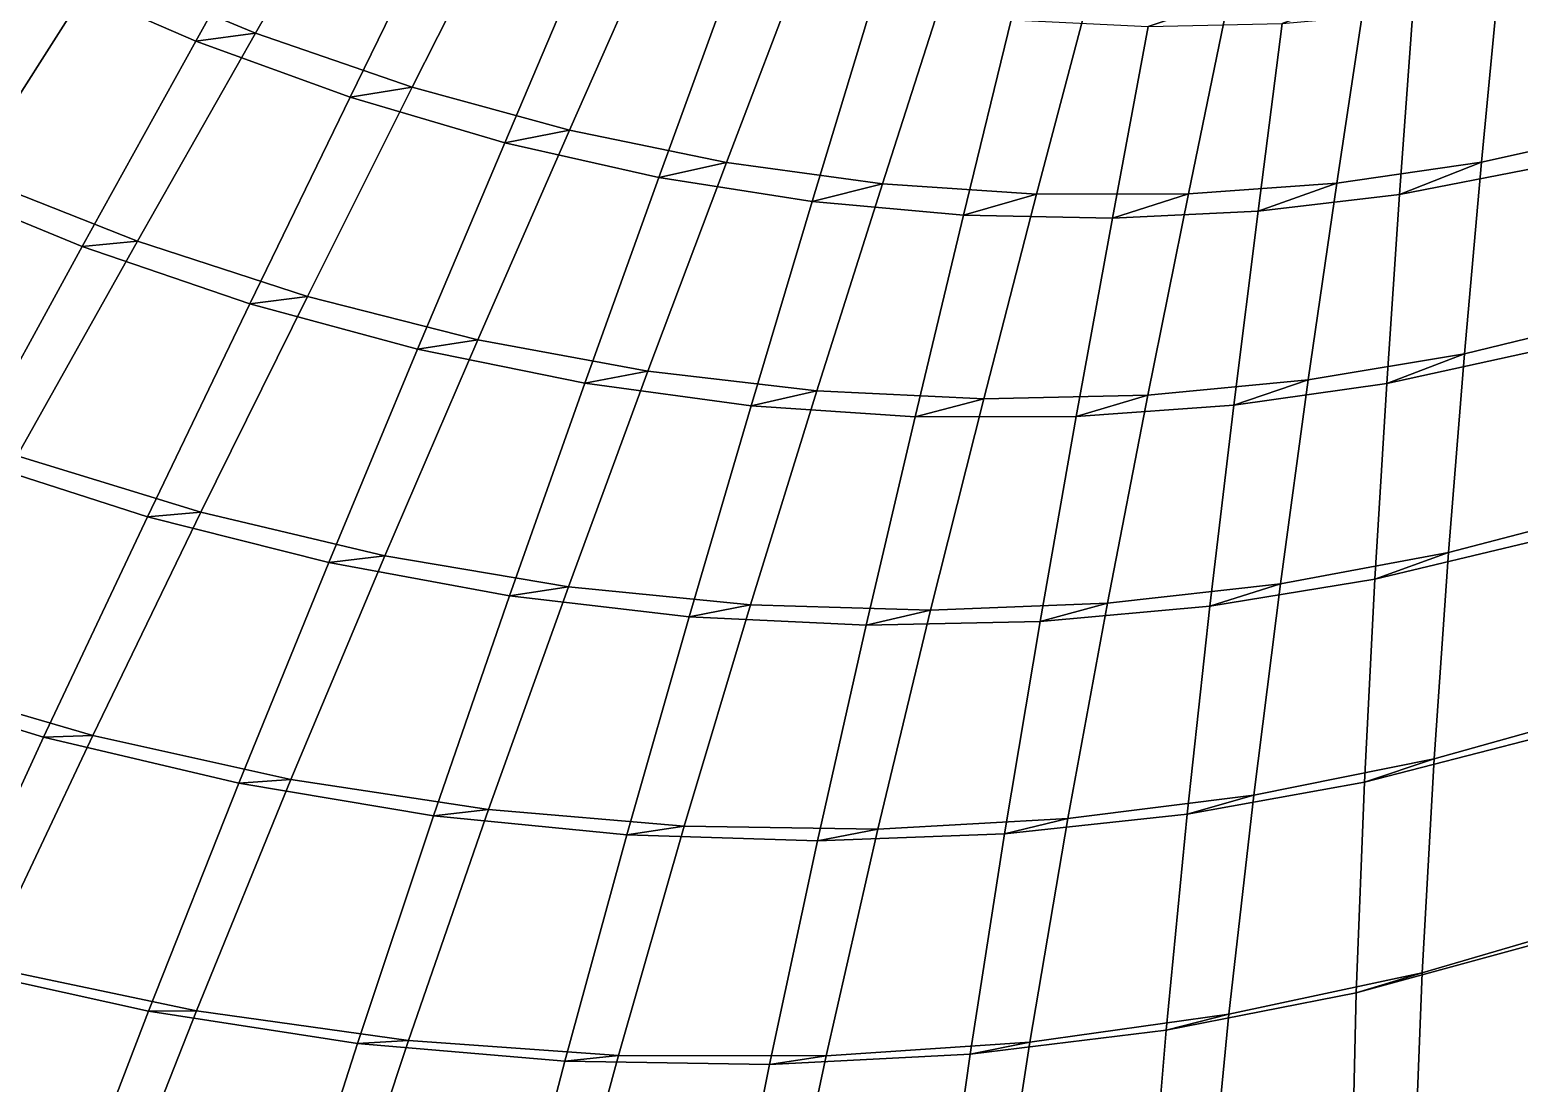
# Model space of a CAD drawing. Header units: metres. Extents: x -2184624 to 1125696, y -1900362 to 1900362.
# Drawn here: x -291223 to -54499, y -701650 to -534215 of the extents above; entities that cross this region are included whole.
import ezdxf

# ---------------------------------------------------------------- set-up
doc = ezdxf.new("R2010")
doc.units = ezdxf.units.M

msp = doc.modelspace()

# ---------------------------------------------------------------- linework, layer by layer
at = {"layer": '1'}
for points in [[(-247270.16, -504321.8, 412199.5), (-264855.2, -536026.56, 424156), (-289216.53, -525429.1, 435773.2), (-269598.03, -494013.94, 423599.94)], [(-236990.4, -502637.44, 430879.38), (-255345.45, -534751.7, 442969.7), (-280080.84, -524442.9, 454504), (-259684.64, -492629.44, 442212.8)], [(-264855.2, -536026.56, 424156), (-255345.45, -534751.7, 442969.7), (-236990.4, -502637.44, 430879.38), (-247270.16, -504321.8, 412199.5)], [(-247270.16, -504321.8, 412199.5), (-236990.4, -502637.44, 430879.38), (-255345.45, -534751.7, 442969.7), (-264855.2, -536026.56, 424156)], [(-214120.77, -511067.84, 419057.16), (-230429.56, -543340.1, 430938.16), (-255345.45, -534751.7, 442969.7), (-236990.4, -502637.44, 430879.38)], [(-224781.3, -513087.53, 400314.66), (-240327.88, -544940.6, 412044.84), (-264855.2, -536026.56, 424156), (-247270.16, -504321.8, 412199.5)], [(-240327.88, -544940.6, 412044.84), (-230429.56, -543340.1, 430938.16), (-214120.77, -511067.84, 419057.16), (-224781.3, -513087.53, 400314.66)], [(-224781.3, -513087.53, 400314.66), (-214120.77, -511067.84, 419057.16), (-230429.56, -543340.1, 430938.16), (-240327.88, -544940.6, 412044.84)], [(-191175.28, -517908.47, 406738.3), (-205443.81, -550195.2, 418400.97), (-230429.56, -543340.1, 430938.16), (-214120.77, -511067.84, 419057.16)], [(-289216.53, -525429.1, 435773.2), (-309342.9, -557775, 446662.03), (-335503.8, -545060.3, 457940.5), (-313303.62, -513165.47, 446900.38)], [(-280080.84, -524442.9, 454504), (-300947.4, -557201.5, 465491.66), (-327475.44, -544727.56, 476671.88), (-304527.25, -512433.4, 465546.44)], [(-202230.84, -520301.22, 387939.12), (-215745.06, -552160.7, 399432.84), (-240327.88, -544940.6, 412044.84), (-224781.3, -513087.53, 400314.66)], [(-215745.06, -552160.7, 399432.84), (-205443.81, -550195.2, 418400.97), (-191175.28, -517908.47, 406738.3), (-202230.84, -520301.22, 387939.12)], [(-202230.84, -520301.22, 387939.12), (-191175.28, -517908.47, 406738.3), (-205443.81, -550195.2, 418400.97), (-215745.06, -552160.7, 399432.84)], [(-168255.27, -523153.25, 393912.53), (-180500.77, -555311.75, 405347.16), (-205443.81, -550195.2, 418400.97), (-191175.28, -517908.47, 406738.3)], [(-179720.08, -525959.25, 375064.66), (-191219.08, -557684.25, 386310.84), (-215745.06, -552160.7, 399432.84), (-202230.84, -520301.22, 387939.12)], [(-191219.08, -557684.25, 386310.84), (-180500.77, -555311.75, 405347.16), (-168255.27, -523153.25, 393912.53), (-179720.08, -525959.25, 375064.66)], [(-179720.08, -525959.25, 375064.66), (-168255.27, -523153.25, 393912.53), (-180500.77, -555311.75, 405347.16), (-191219.08, -557684.25, 386310.84)], [(-145463.8, -526803.56, 380566.38), (-155714.92, -558692, 391762.66), (-180500.77, -555311.75, 405347.16), (-168255.27, -523153.25, 393912.53)], [(-37157.02, -521770.34, 305394.47), (-38261.34, -550318.7, 315190.1), (-60491.523, -555234.8, 331736.53), (-57704.13, -525771.94, 321625.7)], [(-309342.9, -557775, 446662.03), (-300947.4, -557201.5, 465491.66), (-280080.84, -524442.9, 454504), (-289216.53, -525429.1, 435773.2)], [(-289216.53, -525429.1, 435773.2), (-280080.84, -524442.9, 454504), (-300947.4, -557201.5, 465491.66), (-309342.9, -557775, 446662.03)], [(-264855.2, -536026.56, 424156), (-282891, -568680.6, 434887.03), (-309342.9, -557775, 446662.03), (-289216.53, -525429.1, 435773.2)], [(-255345.45, -534751.7, 442969.7), (-274113.7, -567830.4, 453814.1), (-300947.4, -557201.5, 465491.66), (-280080.84, -524442.9, 454504)], [(-264855.2, -536026.56, 424156), (-255345.45, -534751.7, 442969.7), (-280080.84, -524442.9, 454504), (-289216.53, -525429.1, 435773.2)], [(-289216.53, -525429.1, 435773.2), (-280080.84, -524442.9, 454504), (-255345.45, -534751.7, 442969.7), (-264855.2, -536026.56, 424156)], [(-157352.05, -530065.56, 361679.8), (-166864.45, -561516.4, 372667.03), (-191219.08, -557684.25, 386310.84), (-179720.08, -525959.25, 375064.66)], [(-166864.45, -561516.4, 372667.03), (-155714.92, -558692, 391762.66), (-145463.8, -526803.56, 380566.38), (-157352.05, -530065.56, 361679.8)], [(-157352.05, -530065.56, 361679.8), (-145463.8, -526803.56, 380566.38), (-155714.92, -558692, 391762.66), (-166864.45, -561516.4, 372667.03)], [(-122905.72, -528868.25, 366684.12), (-131202.69, -560347.75, 377630.5), (-155714.92, -558692, 391762.66), (-145463.8, -526803.56, 380566.38)], [(-57704.13, -525771.94, 321625.7), (-60491.523, -555234.8, 331736.53), (-83471.53, -558581.4, 347641.25), (-78917.39, -528320, 337235.38)], [(-73506.01, -560372.44, 312549.22), (-60491.523, -555234.8, 331736.53), (-57704.13, -525771.94, 321625.7), (-71426.86, -531338.06, 302742.44)], [(-71426.86, -531338.06, 302742.44), (-57704.13, -525771.94, 321625.7), (-60491.523, -555234.8, 331736.53), (-73506.01, -560372.44, 312549.22)], [(-135231.44, -532631.6, 347771.5), (-142797.44, -563671.6, 358486.88), (-166864.45, -561516.4, 372667.03), (-157352.05, -530065.56, 361679.8)], [(-142797.44, -563671.6, 358486.88), (-131202.69, -560347.75, 377630.5), (-122905.72, -528868.25, 366684.12), (-135231.44, -532631.6, 347771.5)], [(-135231.44, -532631.6, 347771.5), (-122905.72, -528868.25, 366684.12), (-131202.69, -560347.75, 377630.5), (-142797.44, -563671.6, 358486.88)], [(-100687.67, -529364.8, 352247.4), (-107081.836, -560300.3, 362930.94), (-131202.69, -560347.75, 377630.5), (-122905.72, -528868.25, 366684.12)], [(-119135.79, -564174.2, 343753.62), (-107081.836, -560300.3, 362930.94), (-100687.67, -529364.8, 352247.4), (-113464.97, -533677.56, 333324.34)], [(-113464.97, -533677.56, 333324.34), (-100687.67, -529364.8, 352247.4), (-107081.836, -560300.3, 362930.94), (-119135.79, -564174.2, 343753.62)], [(-78917.39, -528320, 337235.38), (-83471.53, -558581.4, 347641.25), (-107081.836, -560300.3, 362930.94), (-100687.67, -529364.8, 352247.4)], [(-95998.72, -563058.9, 328448), (-83471.53, -558581.4, 347641.25), (-78917.39, -528320, 337235.38), (-92160.36, -533232.9, 318320.8)], [(-92160.36, -533232.9, 318320.8), (-78917.39, -528320, 337235.38), (-83471.53, -558581.4, 347641.25), (-95998.72, -563058.9, 328448)], [(-51373.645, -528045.56, 286569.9), (-51777.3, -556175.56, 296035.16), (-73506.01, -560372.44, 312549.22), (-71426.86, -531338.06, 302742.44)], [(-71426.86, -531338.06, 302742.44), (-73506.01, -560372.44, 312549.22), (-95998.72, -563058.9, 328448), (-92160.36, -533232.9, 318320.8)], [(-282891, -568680.6, 434887.03), (-274113.7, -567830.4, 453814.1), (-255345.45, -534751.7, 442969.7), (-264855.2, -536026.56, 424156)], [(-264855.2, -536026.56, 424156), (-255345.45, -534751.7, 442969.7), (-274113.7, -567830.4, 453814.1), (-282891, -568680.6, 434887.03)], [(-230429.56, -543340.1, 430938.16), (-247093.53, -576593.6, 441633.56), (-274113.7, -567830.4, 453814.1), (-255345.45, -534751.7, 442969.7)], [(-240327.88, -544940.6, 412044.84), (-230429.56, -543340.1, 430938.16), (-255345.45, -534751.7, 442969.7), (-264855.2, -536026.56, 424156)], [(-264855.2, -536026.56, 424156), (-255345.45, -534751.7, 442969.7), (-230429.56, -543340.1, 430938.16), (-240327.88, -544940.6, 412044.84)], [(-113464.97, -533677.56, 333324.34), (-119135.79, -564174.2, 343753.62), (-142797.44, -563671.6, 358486.88), (-135231.44, -532631.6, 347771.5)], [(-92160.36, -533232.9, 318320.8), (-95998.72, -563058.9, 328448), (-119135.79, -564174.2, 343753.62), (-113464.97, -533677.56, 333324.34)], [(-240327.88, -544940.6, 412044.84), (-256267.19, -577758.9, 422611.06), (-282891, -568680.6, 434887.03), (-264855.2, -536026.56, 424156)], [(-256267.19, -577758.9, 422611.06), (-247093.53, -576593.6, 441633.56), (-230429.56, -543340.1, 430938.16), (-240327.88, -544940.6, 412044.84)], [(-240327.88, -544940.6, 412044.84), (-230429.56, -543340.1, 430938.16), (-247093.53, -576593.6, 441633.56), (-256267.19, -577758.9, 422611.06)], [(-205443.81, -550195.2, 418400.97), (-220008.75, -583477.8, 428941.03), (-247093.53, -576593.6, 441633.56), (-230429.56, -543340.1, 430938.16)], [(-215745.06, -552160.7, 399432.84), (-205443.81, -550195.2, 418400.97), (-230429.56, -543340.1, 430938.16), (-240327.88, -544940.6, 412044.84)], [(-240327.88, -544940.6, 412044.84), (-230429.56, -543340.1, 430938.16), (-205443.81, -550195.2, 418400.97), (-215745.06, -552160.7, 399432.84)], [(-215745.06, -552160.7, 399432.84), (-229593, -584999.06, 409826.72), (-256267.19, -577758.9, 422611.06), (-240327.88, -544940.6, 412044.84)], [(-229593, -584999.06, 409826.72), (-220008.75, -583477.8, 428941.03), (-205443.81, -550195.2, 418400.97), (-215745.06, -552160.7, 399432.84)], [(-215745.06, -552160.7, 399432.84), (-205443.81, -550195.2, 418400.97), (-220008.75, -583477.8, 428941.03), (-229593, -584999.06, 409826.72)], [(-180500.77, -555311.75, 405347.16), (-192983.45, -588478.1, 415724.94), (-220008.75, -583477.8, 428941.03), (-205443.81, -550195.2, 418400.97)], [(-191219.08, -557684.25, 386310.84), (-180500.77, -555311.75, 405347.16), (-205443.81, -550195.2, 418400.97), (-215745.06, -552160.7, 399432.84)], [(-215745.06, -552160.7, 399432.84), (-205443.81, -550195.2, 418400.97), (-180500.77, -555311.75, 405347.16), (-191219.08, -557684.25, 386310.84)], [(-51777.3, -556175.56, 296035.16), (-38261.34, -550318.7, 315190.1), (-60491.523, -555234.8, 331736.53), (-73506.01, -560372.44, 312549.22)], [(-73506.01, -560372.44, 312549.22), (-60491.523, -555234.8, 331736.53), (-38261.34, -550318.7, 315190.1), (-51777.3, -556175.56, 296035.16)], [(-38261.34, -550318.7, 315190.1), (-39228.293, -579886.75, 324365.06), (-63206.08, -585724.75, 341150.75), (-60491.523, -555234.8, 331736.53)], [(-191219.08, -557684.25, 386310.84), (-202992.2, -590399.25, 396524.12), (-229593, -584999.06, 409826.72), (-215745.06, -552160.7, 399432.84)], [(-202992.2, -590399.25, 396524.12), (-192983.45, -588478.1, 415724.94), (-180500.77, -555311.75, 405347.16), (-191219.08, -557684.25, 386310.84)], [(-191219.08, -557684.25, 386310.84), (-180500.77, -555311.75, 405347.16), (-192983.45, -588478.1, 415724.94), (-202992.2, -590399.25, 396524.12)], [(-155714.92, -558692, 391762.66), (-166143.2, -591598.2, 401970.25), (-192983.45, -588478.1, 415724.94), (-180500.77, -555311.75, 405347.16)], [(-166864.45, -561516.4, 372667.03), (-155714.92, -558692, 391762.66), (-180500.77, -555311.75, 405347.16), (-191219.08, -557684.25, 386310.84)], [(-191219.08, -557684.25, 386310.84), (-180500.77, -555311.75, 405347.16), (-155714.92, -558692, 391762.66), (-166864.45, -561516.4, 372667.03)], [(-73506.01, -560372.44, 312549.22), (-60491.523, -555234.8, 331736.53), (-83471.53, -558581.4, 347641.25), (-95998.72, -563058.9, 328448)], [(-95998.72, -563058.9, 328448), (-83471.53, -558581.4, 347641.25), (-60491.523, -555234.8, 331736.53), (-73506.01, -560372.44, 312549.22)], [(-60491.523, -555234.8, 331736.53), (-63206.08, -585724.75, 341150.75), (-88016.6, -589872.3, 357274.97), (-83471.53, -558581.4, 347641.25)], [(-75542.66, -590409.75, 321685.94), (-63206.08, -585724.75, 341150.75), (-60491.523, -555234.8, 331736.53), (-73506.01, -560372.44, 312549.22)], [(-73506.01, -560372.44, 312549.22), (-60491.523, -555234.8, 331736.53), (-63206.08, -585724.75, 341150.75), (-75542.66, -590409.75, 321685.94)], [(-51777.3, -556175.56, 296035.16), (-52071.363, -585300.1, 304905.88), (-75542.66, -590409.75, 321685.94), (-73506.01, -560372.44, 312549.22)], [(-282891, -568680.6, 434887.03), (-301309.12, -602367.3, 444322.8), (-329913.12, -591133.56, 456199.22), (-309342.9, -557775, 446662.03)], [(-274113.7, -567830.4, 453814.1), (-293229.8, -601955.2, 463347.38), (-322223.75, -590985.44, 475112.9), (-300947.4, -557201.5, 465491.66)], [(-282891, -568680.6, 434887.03), (-274113.7, -567830.4, 453814.1), (-300947.4, -557201.5, 465491.66), (-309342.9, -557775, 446662.03)], [(-309342.9, -557775, 446662.03), (-300947.4, -557201.5, 465491.66), (-274113.7, -567830.4, 453814.1), (-282891, -568680.6, 434887.03)], [(-166864.45, -561516.4, 372667.03), (-176590.27, -593965.94, 382690.38), (-202992.2, -590399.25, 396524.12), (-191219.08, -557684.25, 386310.84)], [(-95998.72, -563058.9, 328448), (-83471.53, -558581.4, 347641.25), (-107081.836, -560300.3, 362930.94), (-119135.79, -564174.2, 343753.62)], [(-119135.79, -564174.2, 343753.62), (-107081.836, -560300.3, 362930.94), (-83471.53, -558581.4, 347641.25), (-95998.72, -563058.9, 328448)], [(-83471.53, -558581.4, 347641.25), (-88016.6, -589872.3, 357274.97), (-113530.055, -592264.9, 372768.38), (-107081.836, -560300.3, 362930.94)], [(-99860.37, -593891.8, 337829.66), (-88016.6, -589872.3, 357274.97), (-83471.53, -558581.4, 347641.25), (-95998.72, -563058.9, 328448)], [(-95998.72, -563058.9, 328448), (-83471.53, -558581.4, 347641.25), (-88016.6, -589872.3, 357274.97), (-99860.37, -593891.8, 337829.66)], [(-176590.27, -593965.94, 382690.38), (-166143.2, -591598.2, 401970.25), (-155714.92, -558692, 391762.66), (-166864.45, -561516.4, 372667.03)], [(-166864.45, -561516.4, 372667.03), (-155714.92, -558692, 391762.66), (-166143.2, -591598.2, 401970.25), (-176590.27, -593965.94, 382690.38)], [(-142797.44, -563671.6, 358486.88), (-131202.69, -560347.75, 377630.5), (-155714.92, -558692, 391762.66), (-166864.45, -561516.4, 372667.03)], [(-166864.45, -561516.4, 372667.03), (-155714.92, -558692, 391762.66), (-131202.69, -560347.75, 377630.5), (-142797.44, -563671.6, 358486.88)], [(-131202.69, -560347.75, 377630.5), (-139615.58, -592852.3, 387658.53), (-166143.2, -591598.2, 401970.25), (-155714.92, -558692, 391762.66)], [(-150514.64, -595716.44, 368309.53), (-139615.58, -592852.3, 387658.53), (-131202.69, -560347.75, 377630.5), (-142797.44, -563671.6, 358486.88)], [(-142797.44, -563671.6, 358486.88), (-131202.69, -560347.75, 377630.5), (-139615.58, -592852.3, 387658.53), (-150514.64, -595716.44, 368309.53)], [(-119135.79, -564174.2, 343753.62), (-107081.836, -560300.3, 362930.94), (-131202.69, -560347.75, 377630.5), (-142797.44, -563671.6, 358486.88)], [(-142797.44, -563671.6, 358486.88), (-131202.69, -560347.75, 377630.5), (-107081.836, -560300.3, 362930.94), (-119135.79, -564174.2, 343753.62)], [(-107081.836, -560300.3, 362930.94), (-113530.055, -592264.9, 372768.38), (-139615.58, -592852.3, 387658.53), (-131202.69, -560347.75, 377630.5)], [(-124894.695, -595678.5, 353363.06), (-113530.055, -592264.9, 372768.38), (-107081.836, -560300.3, 362930.94), (-119135.79, -564174.2, 343753.62)], [(-119135.79, -564174.2, 343753.62), (-107081.836, -560300.3, 362930.94), (-113530.055, -592264.9, 372768.38), (-124894.695, -595678.5, 353363.06)], [(-73506.01, -560372.44, 312549.22), (-75542.66, -590409.75, 321685.94), (-99860.37, -593891.8, 337829.66), (-95998.72, -563058.9, 328448)], [(-142797.44, -563671.6, 358486.88), (-150514.64, -595716.44, 368309.53), (-176590.27, -593965.94, 382690.38), (-166864.45, -561516.4, 372667.03)], [(-95998.72, -563058.9, 328448), (-99860.37, -593891.8, 337829.66), (-124894.695, -595678.5, 353363.06), (-119135.79, -564174.2, 343753.62)], [(-119135.79, -564174.2, 343753.62), (-124894.695, -595678.5, 353363.06), (-150514.64, -595716.44, 368309.53), (-142797.44, -563671.6, 358486.88)], [(-301309.12, -602367.3, 444322.8), (-293229.8, -601955.2, 463347.38), (-274113.7, -567830.4, 453814.1), (-282891, -568680.6, 434887.03)], [(-282891, -568680.6, 434887.03), (-274113.7, -567830.4, 453814.1), (-293229.8, -601955.2, 463347.38), (-301309.12, -602367.3, 444322.8)], [(-247093.53, -576593.6, 441633.56), (-264043.16, -610910.94, 451075.78), (-293229.8, -601955.2, 463347.38), (-274113.7, -567830.4, 453814.1)], [(-256267.19, -577758.9, 422611.06), (-247093.53, -576593.6, 441633.56), (-274113.7, -567830.4, 453814.1), (-282891, -568680.6, 434887.03)], [(-282891, -568680.6, 434887.03), (-274113.7, -567830.4, 453814.1), (-247093.53, -576593.6, 441633.56), (-256267.19, -577758.9, 422611.06)], [(-256267.19, -577758.9, 422611.06), (-272526.72, -611626.7, 431941.22), (-301309.12, -602367.3, 444322.8), (-282891, -568680.6, 434887.03)], [(-272526.72, -611626.7, 431941.22), (-264043.16, -610910.94, 451075.78), (-247093.53, -576593.6, 441633.56), (-256267.19, -577758.9, 422611.06)], [(-256267.19, -577758.9, 422611.06), (-247093.53, -576593.6, 441633.56), (-264043.16, -610910.94, 451075.78), (-272526.72, -611626.7, 431941.22)], [(-220008.75, -583477.8, 428941.03), (-234796.28, -617839.1, 438288.44), (-264043.16, -610910.94, 451075.78), (-247093.53, -576593.6, 441633.56)], [(-229593, -584999.06, 409826.72), (-220008.75, -583477.8, 428941.03), (-247093.53, -576593.6, 441633.56), (-256267.19, -577758.9, 422611.06)], [(-256267.19, -577758.9, 422611.06), (-247093.53, -576593.6, 441633.56), (-220008.75, -583477.8, 428941.03), (-229593, -584999.06, 409826.72)], [(-229593, -584999.06, 409826.72), (-243698.1, -618901, 419046.12), (-272526.72, -611626.7, 431941.22), (-256267.19, -577758.9, 422611.06)], [(-52071.363, -585300.1, 304905.88), (-39228.293, -579886.75, 324365.06), (-63206.08, -585724.75, 341150.75), (-75542.66, -590409.75, 321685.94)], [(-75542.66, -590409.75, 321685.94), (-63206.08, -585724.75, 341150.75), (-39228.293, -579886.75, 324365.06), (-52071.363, -585300.1, 304905.88)], [(-39228.293, -579886.75, 324365.06), (-39957.086, -610547, 332833.84), (-65749.97, -617317.25, 349783.5), (-63206.08, -585724.75, 341150.75)], [(-243698.1, -618901, 419046.12), (-234796.28, -617839.1, 438288.44), (-220008.75, -583477.8, 428941.03), (-229593, -584999.06, 409826.72)], [(-229593, -584999.06, 409826.72), (-220008.75, -583477.8, 428941.03), (-234796.28, -617839.1, 438288.44), (-243698.1, -618901, 419046.12)], [(-192983.45, -588478.1, 415724.94), (-205624.53, -622735.06, 424973), (-234796.28, -617839.1, 438288.44), (-220008.75, -583477.8, 428941.03)], [(-202992.2, -590399.25, 396524.12), (-192983.45, -588478.1, 415724.94), (-220008.75, -583477.8, 428941.03), (-229593, -584999.06, 409826.72)], [(-229593, -584999.06, 409826.72), (-220008.75, -583477.8, 428941.03), (-192983.45, -588478.1, 415724.94), (-202992.2, -590399.25, 396524.12)], [(-202992.2, -590399.25, 396524.12), (-214958.16, -624188.7, 405627), (-243698.1, -618901, 419046.12), (-229593, -584999.06, 409826.72)], [(-75542.66, -590409.75, 321685.94), (-63206.08, -585724.75, 341150.75), (-88016.6, -589872.3, 357274.97), (-99860.37, -593891.8, 337829.66)], [(-99860.37, -593891.8, 337829.66), (-88016.6, -589872.3, 357274.97), (-63206.08, -585724.75, 341150.75), (-75542.66, -590409.75, 321685.94)], [(-63206.08, -585724.75, 341150.75), (-65749.97, -617317.25, 349783.5), (-92458.055, -622271.25, 366054.03), (-88016.6, -589872.3, 357274.97)], [(-52071.363, -585300.1, 304905.88), (-52155.203, -615493.1, 313093.22), (-77438.58, -621527.5, 330064.06), (-75542.66, -590409.75, 321685.94)], [(-77438.58, -621527.5, 330064.06), (-65749.97, -617317.25, 349783.5), (-63206.08, -585724.75, 341150.75), (-75542.66, -590409.75, 321685.94)], [(-75542.66, -590409.75, 321685.94), (-63206.08, -585724.75, 341150.75), (-65749.97, -617317.25, 349783.5), (-77438.58, -621527.5, 330064.06)], [(-214958.16, -624188.7, 405627), (-205624.53, -622735.06, 424973), (-192983.45, -588478.1, 415724.94), (-202992.2, -590399.25, 396524.12)], [(-202992.2, -590399.25, 396524.12), (-192983.45, -588478.1, 415724.94), (-205624.53, -622735.06, 424973), (-214958.16, -624188.7, 405627)], [(-166143.2, -591598.2, 401970.25), (-176665.1, -625604.3, 411113.38), (-205624.53, -622735.06, 424973), (-192983.45, -588478.1, 415724.94)], [(-176590.27, -593965.94, 382690.38), (-166143.2, -591598.2, 401970.25), (-192983.45, -588478.1, 415724.94), (-202992.2, -590399.25, 396524.12)], [(-202992.2, -590399.25, 396524.12), (-192983.45, -588478.1, 415724.94), (-166143.2, -591598.2, 401970.25), (-176590.27, -593965.94, 382690.38)], [(-176590.27, -593965.94, 382690.38), (-186443.81, -627498.3, 391669.62), (-214958.16, -624188.7, 405627), (-202992.2, -590399.25, 396524.12)], [(-186443.81, -627498.3, 391669.62), (-176665.1, -625604.3, 411113.38), (-166143.2, -591598.2, 401970.25), (-176590.27, -593965.94, 382690.38)], [(-176590.27, -593965.94, 382690.38), (-166143.2, -591598.2, 401970.25), (-176665.1, -625604.3, 411113.38), (-186443.81, -627498.3, 391669.62)], [(-139615.58, -592852.3, 387658.53), (-148057.03, -626462.75, 396689.97), (-176665.1, -625604.3, 411113.38), (-166143.2, -591598.2, 401970.25)], [(-150514.64, -595716.44, 368309.53), (-139615.58, -592852.3, 387658.53), (-166143.2, -591598.2, 401970.25), (-176590.27, -593965.94, 382690.38)], [(-176590.27, -593965.94, 382690.38), (-166143.2, -591598.2, 401970.25), (-139615.58, -592852.3, 387658.53), (-150514.64, -595716.44, 368309.53)], [(-99860.37, -593891.8, 337829.66), (-88016.6, -589872.3, 357274.97), (-113530.055, -592264.9, 372768.38), (-124894.695, -595678.5, 353363.06)], [(-124894.695, -595678.5, 353363.06), (-113530.055, -592264.9, 372768.38), (-88016.6, -589872.3, 357274.97), (-99860.37, -593891.8, 337829.66)], [(-88016.6, -589872.3, 357274.97), (-92458.055, -622271.25, 366054.03), (-119940.91, -625338.25, 381679.25), (-113530.055, -592264.9, 372768.38)], [(-103650.02, -625812, 346379.4), (-92458.055, -622271.25, 366054.03), (-88016.6, -589872.3, 357274.97), (-99860.37, -593891.8, 337829.66)], [(-99860.37, -593891.8, 337829.66), (-88016.6, -589872.3, 357274.97), (-92458.055, -622271.25, 366054.03), (-103650.02, -625812, 346379.4)], [(-75542.66, -590409.75, 321685.94), (-77438.58, -621527.5, 330064.06), (-103650.02, -625812, 346379.4), (-99860.37, -593891.8, 337829.66)], [(-150514.64, -595716.44, 368309.53), (-158293.97, -628849, 377156.9), (-186443.81, -627498.3, 391669.62), (-176590.27, -593965.94, 382690.38)], [(-158293.97, -628849, 377156.9), (-148057.03, -626462.75, 396689.97), (-139615.58, -592852.3, 387658.53), (-150514.64, -595716.44, 368309.53)], [(-150514.64, -595716.44, 368309.53), (-139615.58, -592852.3, 387658.53), (-148057.03, -626462.75, 396689.97), (-158293.97, -628849, 377156.9)], [(-124894.695, -595678.5, 353363.06), (-113530.055, -592264.9, 372768.38), (-139615.58, -592852.3, 387658.53), (-150514.64, -595716.44, 368309.53)], [(-150514.64, -595716.44, 368309.53), (-139615.58, -592852.3, 387658.53), (-113530.055, -592264.9, 372768.38), (-124894.695, -595678.5, 353363.06)], [(-113530.055, -592264.9, 372768.38), (-119940.91, -625338.25, 381679.25), (-148057.03, -626462.75, 396689.97), (-139615.58, -592852.3, 387658.53)], [(-130648.94, -628272.25, 362068.06), (-119940.91, -625338.25, 381679.25), (-113530.055, -592264.9, 372768.38), (-124894.695, -595678.5, 353363.06)], [(-124894.695, -595678.5, 353363.06), (-113530.055, -592264.9, 372768.38), (-119940.91, -625338.25, 381679.25), (-130648.94, -628272.25, 362068.06)], [(-99860.37, -593891.8, 337829.66), (-103650.02, -625812, 346379.4), (-130648.94, -628272.25, 362068.06), (-124894.695, -595678.5, 353363.06)], [(-124894.695, -595678.5, 353363.06), (-130648.94, -628272.25, 362068.06), (-158293.97, -628849, 377156.9), (-150514.64, -595716.44, 368309.53)], [(-272526.72, -611626.7, 431941.22), (-289031.62, -646626.6, 439958.94), (-320040.22, -637168.6, 452389.6), (-301309.12, -602367.3, 444322.8)], [(-264043.16, -610910.94, 451075.78), (-281206.3, -646374, 459192.5), (-312627.47, -637207.6, 471499.66), (-293229.8, -601955.2, 463347.38)], [(-272526.72, -611626.7, 431941.22), (-264043.16, -610910.94, 451075.78), (-293229.8, -601955.2, 463347.38), (-301309.12, -602367.3, 444322.8)], [(-301309.12, -602367.3, 444322.8), (-293229.8, -601955.2, 463347.38), (-264043.16, -610910.94, 451075.78), (-272526.72, -611626.7, 431941.22)], [(-52155.203, -615493.1, 313093.22), (-39957.086, -610547, 332833.84), (-65749.97, -617317.25, 349783.5), (-77438.58, -621527.5, 330064.06)], [(-77438.58, -621527.5, 330064.06), (-65749.97, -617317.25, 349783.5), (-39957.086, -610547, 332833.84), (-52155.203, -615493.1, 313093.22)], [(-39957.086, -610547, 332833.84), (-40341.93, -642368.2, 340508.25), (-68019.62, -650084.4, 357548.12), (-65749.97, -617317.25, 349783.5)], [(-289031.62, -646626.6, 439958.94), (-281206.3, -646374, 459192.5), (-264043.16, -610910.94, 451075.78), (-272526.72, -611626.7, 431941.22)], [(-272526.72, -611626.7, 431941.22), (-264043.16, -610910.94, 451075.78), (-281206.3, -646374, 459192.5), (-289031.62, -646626.6, 439958.94)], [(-243698.1, -618901, 419046.12), (-257980.42, -653949.3, 427012.47), (-289031.62, -646626.6, 439958.94), (-272526.72, -611626.7, 431941.22)], [(-234796.28, -617839.1, 438288.44), (-249728.92, -653361.06, 446368.47), (-281206.3, -646374, 459192.5), (-264043.16, -610910.94, 451075.78)], [(-243698.1, -618901, 419046.12), (-234796.28, -617839.1, 438288.44), (-264043.16, -610910.94, 451075.78), (-272526.72, -611626.7, 431941.22)], [(-272526.72, -611626.7, 431941.22), (-264043.16, -610910.94, 451075.78), (-234796.28, -617839.1, 438288.44), (-243698.1, -618901, 419046.12)], [(-257980.42, -653949.3, 427012.47), (-249728.92, -653361.06, 446368.47), (-234796.28, -617839.1, 438288.44), (-243698.1, -618901, 419046.12)], [(-243698.1, -618901, 419046.12), (-234796.28, -617839.1, 438288.44), (-249728.92, -653361.06, 446368.47), (-257980.42, -653949.3, 427012.47)], [(-205624.53, -622735.06, 424973), (-218341.9, -658164.56, 433014.34), (-249728.92, -653361.06, 446368.47), (-234796.28, -617839.1, 438288.44)], [(-214958.16, -624188.7, 405627), (-205624.53, -622735.06, 424973), (-234796.28, -617839.1, 438288.44), (-243698.1, -618901, 419046.12)], [(-243698.1, -618901, 419046.12), (-234796.28, -617839.1, 438288.44), (-205624.53, -622735.06, 424973), (-214958.16, -624188.7, 405627)], [(-77438.58, -621527.5, 330064.06), (-65749.97, -617317.25, 349783.5), (-92458.055, -622271.25, 366054.03), (-103650.02, -625812, 346379.4)], [(-103650.02, -625812, 346379.4), (-92458.055, -622271.25, 366054.03), (-65749.97, -617317.25, 349783.5), (-77438.58, -621527.5, 330064.06)], [(-65749.97, -617317.25, 349783.5), (-68019.62, -650084.4, 357548.12), (-96695.71, -655853.2, 373892.53), (-92458.055, -622271.25, 366054.03)], [(-52155.203, -615493.1, 313093.22), (-51923.375, -646824.56, 320505.94), (-79089.99, -653798.9, 337593.7), (-77438.58, -621527.5, 330064.06)], [(-79089.99, -653798.9, 337593.7), (-68019.62, -650084.4, 357548.12), (-65749.97, -617317.25, 349783.5), (-77438.58, -621527.5, 330064.06)], [(-77438.58, -621527.5, 330064.06), (-65749.97, -617317.25, 349783.5), (-68019.62, -650084.4, 357548.12), (-79089.99, -653798.9, 337593.7)], [(-214958.16, -624188.7, 405627), (-227032.62, -659135.44, 413538.53), (-257980.42, -653949.3, 427012.47), (-243698.1, -618901, 419046.12)], [(-103650.02, -625812, 346379.4), (-92458.055, -622271.25, 366054.03), (-119940.91, -625338.25, 381679.25), (-130648.94, -628272.25, 362068.06)], [(-130648.94, -628272.25, 362068.06), (-119940.91, -625338.25, 381679.25), (-92458.055, -622271.25, 366054.03), (-103650.02, -625812, 346379.4)], [(-92458.055, -622271.25, 366054.03), (-96695.71, -655853.2, 373892.53), (-126218.47, -659597.8, 389579.6), (-119940.91, -625338.25, 381679.25)], [(-77438.58, -621527.5, 330064.06), (-79089.99, -653798.9, 337593.7), (-107266.63, -658895.56, 354007.6), (-103650.02, -625812, 346379.4)], [(-107266.63, -658895.56, 354007.6), (-96695.71, -655853.2, 373892.53), (-92458.055, -622271.25, 366054.03), (-103650.02, -625812, 346379.4)], [(-103650.02, -625812, 346379.4), (-92458.055, -622271.25, 366054.03), (-96695.71, -655853.2, 373892.53), (-107266.63, -658895.56, 354007.6)], [(-227032.62, -659135.44, 413538.53), (-218341.9, -658164.56, 433014.34), (-205624.53, -622735.06, 424973), (-214958.16, -624188.7, 405627)], [(-214958.16, -624188.7, 405627), (-205624.53, -622735.06, 424973), (-218341.9, -658164.56, 433014.34), (-227032.62, -659135.44, 413538.53)], [(-186443.81, -627498.3, 391669.62), (-196336.44, -662195.3, 399521.88), (-227032.62, -659135.44, 413538.53), (-214958.16, -624188.7, 405627)], [(-176665.1, -625604.3, 411113.38), (-187193.78, -660791.2, 419113), (-218341.9, -658164.56, 433014.34), (-205624.53, -622735.06, 424973)], [(-186443.81, -627498.3, 391669.62), (-176665.1, -625604.3, 411113.38), (-205624.53, -622735.06, 424973), (-214958.16, -624188.7, 405627)], [(-214958.16, -624188.7, 405627), (-205624.53, -622735.06, 424973), (-176665.1, -625604.3, 411113.38), (-186443.81, -627498.3, 391669.62)], [(-196336.44, -662195.3, 399521.88), (-187193.78, -660791.2, 419113), (-176665.1, -625604.3, 411113.38), (-186443.81, -627498.3, 391669.62)], [(-186443.81, -627498.3, 391669.62), (-176665.1, -625604.3, 411113.38), (-187193.78, -660791.2, 419113), (-196336.44, -662195.3, 399521.88)], [(-148057.03, -626462.75, 396689.97), (-156435.39, -661258.56, 404643.12), (-187193.78, -660791.2, 419113), (-176665.1, -625604.3, 411113.38)], [(-158293.97, -628849, 377156.9), (-148057.03, -626462.75, 396689.97), (-176665.1, -625604.3, 411113.38), (-186443.81, -627498.3, 391669.62)], [(-186443.81, -627498.3, 391669.62), (-176665.1, -625604.3, 411113.38), (-148057.03, -626462.75, 396689.97), (-158293.97, -628849, 377156.9)], [(-166042.23, -663149.7, 384943.44), (-156435.39, -661258.56, 404643.12), (-148057.03, -626462.75, 396689.97), (-158293.97, -628849, 377156.9)], [(-158293.97, -628849, 377156.9), (-148057.03, -626462.75, 396689.97), (-156435.39, -661258.56, 404643.12), (-166042.23, -663149.7, 384943.44)], [(-130648.94, -628272.25, 362068.06), (-119940.91, -625338.25, 381679.25), (-148057.03, -626462.75, 396689.97), (-158293.97, -628849, 377156.9)], [(-158293.97, -628849, 377156.9), (-148057.03, -626462.75, 396689.97), (-119940.91, -625338.25, 381679.25), (-130648.94, -628272.25, 362068.06)], [(-119940.91, -625338.25, 381679.25), (-126218.47, -659597.8, 389579.6), (-156435.39, -661258.56, 404643.12), (-148057.03, -626462.75, 396689.97)], [(-136301.5, -662033.8, 369780.9), (-126218.47, -659597.8, 389579.6), (-119940.91, -625338.25, 381679.25), (-130648.94, -628272.25, 362068.06)], [(-130648.94, -628272.25, 362068.06), (-119940.91, -625338.25, 381679.25), (-126218.47, -659597.8, 389579.6), (-136301.5, -662033.8, 369780.9)], [(-103650.02, -625812, 346379.4), (-107266.63, -658895.56, 354007.6), (-136301.5, -662033.8, 369780.9), (-130648.94, -628272.25, 362068.06)], [(-158293.97, -628849, 377156.9), (-166042.23, -663149.7, 384943.44), (-196336.44, -662195.3, 399521.88), (-186443.81, -627498.3, 391669.62)], [(-130648.94, -628272.25, 362068.06), (-136301.5, -662033.8, 369780.9), (-166042.23, -663149.7, 384943.44), (-158293.97, -628849, 377156.9)], [(-289031.62, -646626.6, 439958.94), (-305705.62, -682839.9, 446583.7), (-339013.06, -673165.5, 459008.3), (-320040.22, -637168.6, 452389.6)], [(-281206.3, -646374, 459192.5), (-298509.2, -683064, 465906.7), (-332238.25, -673668.75, 478195.44), (-312627.47, -637207.6, 471499.66)], [(-289031.62, -646626.6, 439958.94), (-281206.3, -646374, 459192.5), (-312627.47, -637207.6, 471499.66), (-320040.22, -637168.6, 452389.6)], [(-320040.22, -637168.6, 452389.6), (-312627.47, -637207.6, 471499.66), (-281206.3, -646374, 459192.5), (-289031.62, -646626.6, 439958.94)], [(-51923.375, -646824.56, 320505.94), (-40341.93, -642368.2, 340508.25), (-68019.62, -650084.4, 357548.12), (-79089.99, -653798.9, 337593.7)], [(-79089.99, -653798.9, 337593.7), (-68019.62, -650084.4, 357548.12), (-40341.93, -642368.2, 340508.25), (-51923.375, -646824.56, 320505.94)], [(-40341.93, -642368.2, 340508.25), (-40271.125, -675415.06, 347298.2), (-69907.16, -684094.2, 364354.7), (-68019.62, -650084.4, 357548.12)], [(-305705.62, -682839.9, 446583.7), (-298509.2, -683064, 465906.7), (-281206.3, -646374, 459192.5), (-289031.62, -646626.6, 439958.94)], [(-289031.62, -646626.6, 439958.94), (-281206.3, -646374, 459192.5), (-298509.2, -683064, 465906.7), (-305705.62, -682839.9, 446583.7)], [(-257980.42, -653949.3, 427012.47), (-272358.44, -690224.44, 433642.97), (-305705.62, -682839.9, 446583.7), (-289031.62, -646626.6, 439958.94)], [(-249728.92, -653361.06, 446368.47), (-264727.3, -690124.2, 453102.03), (-298509.2, -683064, 465906.7), (-281206.3, -646374, 459192.5)], [(-257980.42, -653949.3, 427012.47), (-249728.92, -653361.06, 446368.47), (-281206.3, -646374, 459192.5), (-289031.62, -646626.6, 439958.94)], [(-289031.62, -646626.6, 439958.94), (-281206.3, -646374, 459192.5), (-249728.92, -653361.06, 446368.47), (-257980.42, -653949.3, 427012.47)], [(-51923.375, -646824.56, 320505.94), (-51264.36, -679359.7, 327051.06), (-80388.84, -687292.56, 344181.7), (-79089.99, -653798.9, 337593.7)], [(-79089.99, -653798.9, 337593.7), (-68019.62, -650084.4, 357548.12), (-96695.71, -655853.2, 373892.53), (-107266.63, -658895.56, 354007.6)], [(-107266.63, -658895.56, 354007.6), (-96695.71, -655853.2, 373892.53), (-68019.62, -650084.4, 357548.12), (-79089.99, -653798.9, 337593.7)], [(-68019.62, -650084.4, 357548.12), (-69907.16, -684094.2, 364354.7), (-100625.086, -690689, 380702.1), (-96695.71, -655853.2, 373892.53)], [(-80388.84, -687292.56, 344181.7), (-69907.16, -684094.2, 364354.7), (-68019.62, -650084.4, 357548.12), (-79089.99, -653798.9, 337593.7)], [(-79089.99, -653798.9, 337593.7), (-68019.62, -650084.4, 357548.12), (-69907.16, -684094.2, 364354.7), (-80388.84, -687292.56, 344181.7)], [(-272358.44, -690224.44, 433642.97), (-264727.3, -690124.2, 453102.03), (-249728.92, -653361.06, 446368.47), (-257980.42, -653949.3, 427012.47)], [(-257980.42, -653949.3, 427012.47), (-249728.92, -653361.06, 446368.47), (-264727.3, -690124.2, 453102.03), (-272358.44, -690224.44, 433642.97)], [(-227032.62, -659135.44, 413538.53), (-239128.52, -695319.25, 420173.84), (-272358.44, -690224.44, 433642.97), (-257980.42, -653949.3, 427012.47)], [(-218341.9, -658164.56, 433014.34), (-231050.33, -694846, 439767.72), (-264727.3, -690124.2, 453102.03), (-249728.92, -653361.06, 446368.47)], [(-227032.62, -659135.44, 413538.53), (-218341.9, -658164.56, 433014.34), (-249728.92, -653361.06, 446368.47), (-257980.42, -653949.3, 427012.47)], [(-257980.42, -653949.3, 427012.47), (-249728.92, -653361.06, 446368.47), (-218341.9, -658164.56, 433014.34), (-227032.62, -659135.44, 413538.53)], [(-79089.99, -653798.9, 337593.7), (-80388.84, -687292.56, 344181.7), (-110605.18, -693214, 360622.53), (-107266.63, -658895.56, 354007.6)], [(-107266.63, -658895.56, 354007.6), (-96695.71, -655853.2, 373892.53), (-126218.47, -659597.8, 389579.6), (-136301.5, -662033.8, 369780.9)], [(-136301.5, -662033.8, 369780.9), (-126218.47, -659597.8, 389579.6), (-96695.71, -655853.2, 373892.53), (-107266.63, -658895.56, 354007.6)], [(-96695.71, -655853.2, 373892.53), (-100625.086, -690689, 380702.1), (-132262.48, -695117.44, 396382.44), (-126218.47, -659597.8, 389579.6)], [(-110605.18, -693214, 360622.53), (-100625.086, -690689, 380702.1), (-96695.71, -655853.2, 373892.53), (-107266.63, -658895.56, 354007.6)], [(-107266.63, -658895.56, 354007.6), (-96695.71, -655853.2, 373892.53), (-100625.086, -690689, 380702.1), (-110605.18, -693214, 360622.53)], [(-239128.52, -695319.25, 420173.84), (-231050.33, -694846, 439767.72), (-218341.9, -658164.56, 433014.34), (-227032.62, -659135.44, 413538.53)], [(-227032.62, -659135.44, 413538.53), (-218341.9, -658164.56, 433014.34), (-231050.33, -694846, 439767.72), (-239128.52, -695319.25, 420173.84)], [(-196336.44, -662195.3, 399521.88), (-206176.06, -698135.3, 406159.8), (-239128.52, -695319.25, 420173.84), (-227032.62, -659135.44, 413538.53)], [(-187193.78, -660791.2, 419113), (-197638.9, -697236.8, 425885.5), (-231050.33, -694846, 439767.72), (-218341.9, -658164.56, 433014.34)], [(-196336.44, -662195.3, 399521.88), (-187193.78, -660791.2, 419113), (-218341.9, -658164.56, 433014.34), (-227032.62, -659135.44, 413538.53)], [(-227032.62, -659135.44, 413538.53), (-218341.9, -658164.56, 433014.34), (-187193.78, -660791.2, 419113), (-196336.44, -662195.3, 399521.88)], [(-136301.5, -662033.8, 369780.9), (-126218.47, -659597.8, 389579.6), (-156435.39, -661258.56, 404643.12), (-166042.23, -663149.7, 384943.44)], [(-166042.23, -663149.7, 384943.44), (-156435.39, -661258.56, 404643.12), (-126218.47, -659597.8, 389579.6), (-136301.5, -662033.8, 369780.9)], [(-126218.47, -659597.8, 389579.6), (-132262.48, -695117.44, 396382.44), (-164655.12, -697316.3, 411432.84), (-156435.39, -661258.56, 404643.12)], [(-107266.63, -658895.56, 354007.6), (-110605.18, -693214, 360622.53), (-141751.05, -697037.7, 376411.06), (-136301.5, -662033.8, 369780.9)], [(-141751.05, -697037.7, 376411.06), (-132262.48, -695117.44, 396382.44), (-126218.47, -659597.8, 389579.6), (-136301.5, -662033.8, 369780.9)], [(-136301.5, -662033.8, 369780.9), (-126218.47, -659597.8, 389579.6), (-132262.48, -695117.44, 396382.44), (-141751.05, -697037.7, 376411.06)], [(-206176.06, -698135.3, 406159.8), (-197638.9, -697236.8, 425885.5), (-187193.78, -660791.2, 419113), (-196336.44, -662195.3, 399521.88)], [(-196336.44, -662195.3, 399521.88), (-187193.78, -660791.2, 419113), (-197638.9, -697236.8, 425885.5), (-206176.06, -698135.3, 406159.8)], [(-166042.23, -663149.7, 384943.44), (-173662.56, -698695.7, 391580.47), (-206176.06, -698135.3, 406159.8), (-196336.44, -662195.3, 399521.88)], [(-156435.39, -661258.56, 404643.12), (-164655.12, -697316.3, 411432.84), (-197638.9, -697236.8, 425885.5), (-187193.78, -660791.2, 419113)], [(-166042.23, -663149.7, 384943.44), (-156435.39, -661258.56, 404643.12), (-187193.78, -660791.2, 419113), (-196336.44, -662195.3, 399521.88)], [(-196336.44, -662195.3, 399521.88), (-187193.78, -660791.2, 419113), (-156435.39, -661258.56, 404643.12), (-166042.23, -663149.7, 384943.44)], [(-173662.56, -698695.7, 391580.47), (-164655.12, -697316.3, 411432.84), (-156435.39, -661258.56, 404643.12), (-166042.23, -663149.7, 384943.44)], [(-166042.23, -663149.7, 384943.44), (-156435.39, -661258.56, 404643.12), (-164655.12, -697316.3, 411432.84), (-173662.56, -698695.7, 391580.47)], [(-136301.5, -662033.8, 369780.9), (-141751.05, -697037.7, 376411.06), (-173662.56, -698695.7, 391580.47), (-166042.23, -663149.7, 384943.44)], [(-51264.36, -679359.7, 327051.06), (-40271.125, -675415.06, 347298.2), (-69907.16, -684094.2, 364354.7), (-80388.84, -687292.56, 344181.7)], [(-80388.84, -687292.56, 344181.7), (-69907.16, -684094.2, 364354.7), (-40271.125, -675415.06, 347298.2), (-51264.36, -679359.7, 327051.06)], [(-40271.125, -675415.06, 347298.2), (-39628.895, -709747.56, 353110), (-71300.01, -719410.56, 370110.28), (-69907.16, -684094.2, 364354.7)], [(-51264.36, -679359.7, 327051.06), (-50062.684, -713158.94, 332632.12), (-81222.445, -722072.56, 349732.1), (-80388.84, -687292.56, 344181.7)], [(-272358.44, -690224.44, 433642.97), (-286748.38, -727804.5, 438849.75), (-322471.12, -720344.44, 451728.75), (-305705.62, -682839.9, 446583.7)], [(-264727.3, -690124.2, 453102.03), (-279709.8, -728206.9, 458404.5), (-315876.5, -721059.56, 471134.88), (-298509.2, -683064, 465906.7)], [(-272358.44, -690224.44, 433642.97), (-264727.3, -690124.2, 453102.03), (-298509.2, -683064, 465906.7), (-305705.62, -682839.9, 446583.7)], [(-305705.62, -682839.9, 446583.7), (-298509.2, -683064, 465906.7), (-264727.3, -690124.2, 453102.03), (-272358.44, -690224.44, 433642.97)], [(-80388.84, -687292.56, 344181.7), (-69907.16, -684094.2, 364354.7), (-100625.086, -690689, 380702.1), (-110605.18, -693214, 360622.53)], [(-110605.18, -693214, 360622.53), (-100625.086, -690689, 380702.1), (-69907.16, -684094.2, 364354.7), (-80388.84, -687292.56, 344181.7)], [(-69907.16, -684094.2, 364354.7), (-71300.01, -719410.56, 370110.28), (-104138.4, -726846.06, 386390.6), (-100625.086, -690689, 380702.1)], [(-81222.445, -722072.56, 349732.1), (-71300.01, -719410.56, 370110.28), (-69907.16, -684094.2, 364354.7), (-80388.84, -687292.56, 344181.7)], [(-80388.84, -687292.56, 344181.7), (-69907.16, -684094.2, 364354.7), (-71300.01, -719410.56, 370110.28), (-81222.445, -722072.56, 349732.1)], [(-80388.84, -687292.56, 344181.7), (-81222.445, -722072.56, 349732.1), (-113557.38, -728834.8, 366129.1), (-110605.18, -693214, 360622.53)], [(-286748.38, -727804.5, 438849.75), (-279709.8, -728206.9, 458404.5), (-264727.3, -690124.2, 453102.03), (-272358.44, -690224.44, 433642.97)], [(-272358.44, -690224.44, 433642.97), (-264727.3, -690124.2, 453102.03), (-279709.8, -728206.9, 458404.5), (-286748.38, -727804.5, 438849.75)], [(-239128.52, -695319.25, 420173.84), (-251157.03, -732816.6, 425443.5), (-286748.38, -727804.5, 438849.75), (-272358.44, -690224.44, 433642.97)], [(-231050.33, -694846, 439767.72), (-243662.84, -732856.4, 445146.94), (-279709.8, -728206.9, 458404.5), (-264727.3, -690124.2, 453102.03)], [(-239128.52, -695319.25, 420173.84), (-231050.33, -694846, 439767.72), (-264727.3, -690124.2, 453102.03), (-272358.44, -690224.44, 433642.97)], [(-272358.44, -690224.44, 433642.97), (-264727.3, -690124.2, 453102.03), (-231050.33, -694846, 439767.72), (-239128.52, -695319.25, 420173.84)], [(-110605.18, -693214, 360622.53), (-100625.086, -690689, 380702.1), (-132262.48, -695117.44, 396382.44), (-141751.05, -697037.7, 376411.06)], [(-141751.05, -697037.7, 376411.06), (-132262.48, -695117.44, 396382.44), (-100625.086, -690689, 380702.1), (-110605.18, -693214, 360622.53)], [(-100625.086, -690689, 380702.1), (-104138.4, -726846.06, 386390.6), (-137969.66, -731968, 401996.94), (-132262.48, -695117.44, 396382.44)], [(-113557.38, -728834.8, 366129.1), (-104138.4, -726846.06, 386390.6), (-100625.086, -690689, 380702.1), (-110605.18, -693214, 360622.53)], [(-110605.18, -693214, 360622.53), (-100625.086, -690689, 380702.1), (-104138.4, -726846.06, 386390.6), (-113557.38, -728834.8, 366129.1)], [(-110605.18, -693214, 360622.53), (-113557.38, -728834.8, 366129.1), (-146893.5, -733354.6, 381864.56), (-141751.05, -697037.7, 376411.06)], [(-251157.03, -732816.6, 425443.5), (-243662.84, -732856.4, 445146.94), (-231050.33, -694846, 439767.72), (-239128.52, -695319.25, 420173.84)], [(-239128.52, -695319.25, 420173.84), (-231050.33, -694846, 439767.72), (-243662.84, -732856.4, 445146.94), (-251157.03, -732816.6, 425443.5)], [(-206176.06, -698135.3, 406159.8), (-215868.34, -735393.1, 411492.75), (-251157.03, -732816.6, 425443.5), (-239128.52, -695319.25, 420173.84)], [(-197638.9, -697236.8, 425885.5), (-207907.56, -735016.4, 431343.44), (-243662.84, -732856.4, 445146.94), (-231050.33, -694846, 439767.72)], [(-206176.06, -698135.3, 406159.8), (-197638.9, -697236.8, 425885.5), (-231050.33, -694846, 439767.72), (-239128.52, -695319.25, 420173.84)], [(-239128.52, -695319.25, 420173.84), (-231050.33, -694846, 439767.72), (-197638.9, -697236.8, 425885.5), (-206176.06, -698135.3, 406159.8)], [(-141751.05, -697037.7, 376411.06), (-132262.48, -695117.44, 396382.44), (-164655.12, -697316.3, 411432.84), (-173662.56, -698695.7, 391580.47)], [(-173662.56, -698695.7, 391580.47), (-164655.12, -697316.3, 411432.84), (-132262.48, -695117.44, 396382.44), (-141751.05, -697037.7, 376411.06)], [(-132262.48, -695117.44, 396382.44), (-137969.66, -731968, 401996.94), (-172618.11, -734708.1, 416969.75), (-164655.12, -697316.3, 411432.84)], [(-146893.5, -733354.6, 381864.56), (-137969.66, -731968, 401996.94), (-132262.48, -695117.44, 396382.44), (-141751.05, -697037.7, 376411.06)], [(-141751.05, -697037.7, 376411.06), (-132262.48, -695117.44, 396382.44), (-137969.66, -731968, 401996.94), (-146893.5, -733354.6, 381864.56)], [(-215868.34, -735393.1, 411492.75), (-207907.56, -735016.4, 431343.44), (-197638.9, -697236.8, 425885.5), (-206176.06, -698135.3, 406159.8)], [(-206176.06, -698135.3, 406159.8), (-197638.9, -697236.8, 425885.5), (-207907.56, -735016.4, 431343.44), (-215868.34, -735393.1, 411492.75)], [(-173662.56, -698695.7, 391580.47), (-181055.7, -735558.9, 396975.3), (-215868.34, -735393.1, 411492.75), (-206176.06, -698135.3, 406159.8)], [(-164655.12, -697316.3, 411432.84), (-172618.11, -734708.1, 416969.75), (-207907.56, -735016.4, 431343.44), (-197638.9, -697236.8, 425885.5)], [(-173662.56, -698695.7, 391580.47), (-164655.12, -697316.3, 411432.84), (-197638.9, -697236.8, 425885.5), (-206176.06, -698135.3, 406159.8)], [(-206176.06, -698135.3, 406159.8), (-197638.9, -697236.8, 425885.5), (-164655.12, -697316.3, 411432.84), (-173662.56, -698695.7, 391580.47)], [(-141751.05, -697037.7, 376411.06), (-146893.5, -733354.6, 381864.56), (-181055.7, -735558.9, 396975.3), (-173662.56, -698695.7, 391580.47)], [(-181055.7, -735558.9, 396975.3), (-172618.11, -734708.1, 416969.75), (-164655.12, -697316.3, 411432.84), (-173662.56, -698695.7, 391580.47)], [(-173662.56, -698695.7, 391580.47), (-164655.12, -697316.3, 411432.84), (-172618.11, -734708.1, 416969.75), (-181055.7, -735558.9, 396975.3)]]:
    msp.add_3dface(points, dxfattribs=at)

doc.saveas('drawing.dxf')
